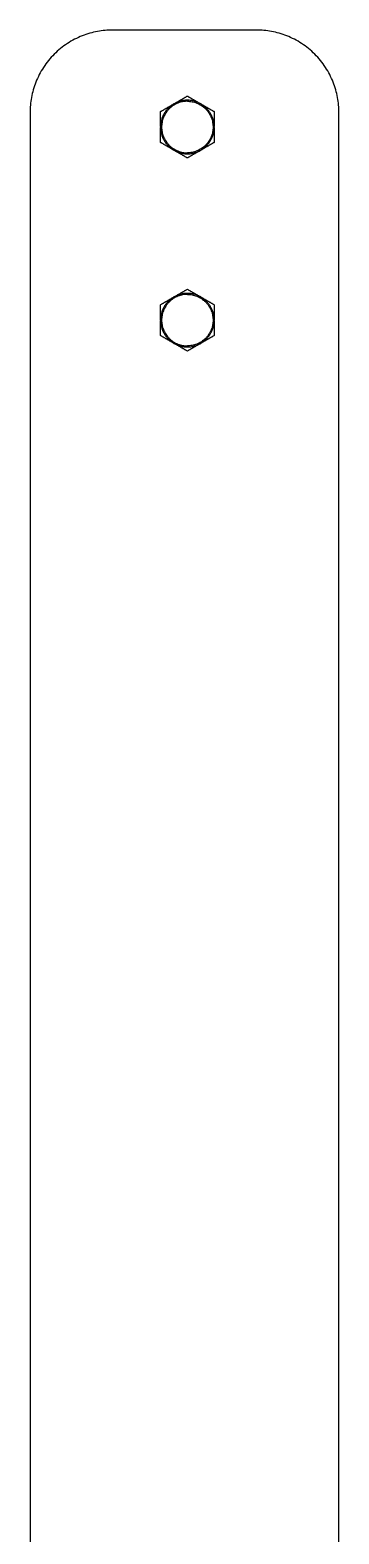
# Model space of a CAD drawing. Header units: millimetres. Extents: x -758 to 466, y 0 to 1570.
# Drawn here: x 45.7 to 120.7, y 1204.9 to 1569.9 of the extents above; entities that cross this region are included whole.
import ezdxf

# ---------------------------------------------------------------- set-up
doc = ezdxf.new("R2010")
doc.units = ezdxf.units.MM
doc.header["$MEASUREMENT"] = 0
doc.layers.add('Utwórz2D linie widoczne', color=7, linetype='Continuous', true_color=0x000000)

msp = doc.modelspace()

# ---------------------------------------------------------------- linework, layer by layer
at = {"layer": 'Utwórz2D linie widoczne'}
for points, weights in [([(65.75, 1569.94), (45.75, 1569.94), (45.75, 1549.94)], [1, 0.707106781187, 1]), ([(120.73, 1549.94), (120.73, 1569.94), (100.73, 1569.94)], [1, 0.707106781187, 1]), ([(80.68, 1552.04), (77.43, 1550.17), (77.43, 1546.41)], [1, 0.866025403784, 1]), ([(83.93, 1552.66), (77.68, 1552.66), (77.68, 1546.41)], [1, 0.707106781187, 1]), ([(87.18, 1552.04), (83.93, 1553.92), (80.68, 1552.04)], [1, 0.866025403784, 1]), ([(83.93, 1552.66), (90.18, 1552.66), (90.18, 1546.41)], [1, 0.707106781187, 1]), ([(90.43, 1546.41), (90.43, 1550.17), (87.18, 1552.04)], [1, 0.866025403784, 1]), ([(77.43, 1546.41), (77.43, 1542.66), (80.68, 1540.78)], [1, 0.866025403784, 1]), ([(77.68, 1546.41), (77.68, 1540.16), (83.93, 1540.16)], [1, 0.707106781187, 1]), ([(90.18, 1546.41), (90.18, 1540.16), (83.93, 1540.16)], [1, 0.707106781187, 1]), ([(87.18, 1540.78), (90.43, 1542.66), (90.43, 1546.41)], [1, 0.866025403784, 1]), ([(80.68, 1540.78), (83.93, 1538.91), (87.18, 1540.78)], [1, 0.866025403784, 1]), ([(80.68, 1505.17), (77.43, 1503.29), (77.43, 1499.54)], [1, 0.866025403784, 1]), ([(83.93, 1505.79), (77.68, 1505.79), (77.68, 1499.54)], [1, 0.707106781186, 1]), ([(87.18, 1505.17), (83.93, 1507.05), (80.68, 1505.17)], [1, 0.866025403784, 1]), ([(83.93, 1505.79), (90.18, 1505.79), (90.18, 1499.54)], [1, 0.707106781187, 1]), ([(90.43, 1499.54), (90.43, 1503.29), (87.18, 1505.17)], [1, 0.866025403784, 1]), ([(77.43, 1499.54), (77.43, 1495.79), (80.68, 1493.91)], [1, 0.866025403784, 1]), ([(77.68, 1499.54), (77.68, 1493.29), (83.93, 1493.29)], [1, 0.707106781187, 1]), ([(90.18, 1499.54), (90.18, 1493.29), (83.93, 1493.29)], [1, 0.707106781187, 1]), ([(87.18, 1493.91), (90.43, 1495.79), (90.43, 1499.54)], [1, 0.866025403784, 1]), ([(80.68, 1493.91), (83.93, 1492.03), (87.18, 1493.91)], [1, 0.866025403784, 1])]:
    msp.add_rational_spline(points, weights, degree=2, dxfattribs=at)
for points in [[(100.73, 1569.94), (83.24, 1569.94), (65.75, 1569.94)], [(77.43, 1550.17), (79.01, 1551.08), (80.59, 1551.99)], [(80.77, 1552.09), (82.35, 1553.01), (83.93, 1553.92)], [(83.93, 1553.92), (85.51, 1553.01), (87.09, 1552.09)], [(87.27, 1551.99), (88.85, 1551.08), (90.43, 1550.17)], [(45.75, 1549.94), (45.75, 1199.94), (45.75, 849.94)], [(77.43, 1546.52), (77.43, 1548.34), (77.43, 1550.17)], [(90.43, 1550.17), (90.43, 1548.34), (90.43, 1546.52)], [(120.73, 849.94), (120.73, 1199.94), (120.73, 1549.94)], [(77.43, 1542.66), (77.43, 1544.49), (77.43, 1546.31)], [(90.43, 1546.31), (90.43, 1544.49), (90.43, 1542.66)], [(80.59, 1540.84), (79.01, 1541.75), (77.43, 1542.66)], [(83.93, 1538.91), (82.35, 1539.82), (80.77, 1540.73)], [(87.09, 1540.73), (85.51, 1539.82), (83.93, 1538.91)], [(90.43, 1542.66), (88.85, 1541.75), (87.27, 1540.84)], [(77.43, 1503.29), (79.01, 1504.21), (80.59, 1505.12)], [(80.77, 1505.22), (82.35, 1506.13), (83.93, 1507.05)], [(83.93, 1507.05), (85.51, 1506.13), (87.09, 1505.22)], [(87.27, 1505.12), (88.85, 1504.21), (90.43, 1503.29)], [(77.43, 1499.64), (77.43, 1501.47), (77.43, 1503.29)], [(90.43, 1503.29), (90.43, 1501.47), (90.43, 1499.64)], [(77.43, 1495.79), (77.43, 1497.61), (77.43, 1499.44)], [(90.43, 1499.44), (90.43, 1497.61), (90.43, 1495.79)], [(80.59, 1493.96), (79.01, 1494.87), (77.43, 1495.79)], [(83.93, 1492.03), (82.35, 1492.95), (80.77, 1493.86)], [(87.09, 1493.86), (85.51, 1492.95), (83.93, 1492.03)], [(90.43, 1495.79), (88.85, 1494.87), (87.27, 1493.96)]]:
    msp.add_open_spline(points, degree=2, dxfattribs=at)

doc.saveas('drawing.dxf')
